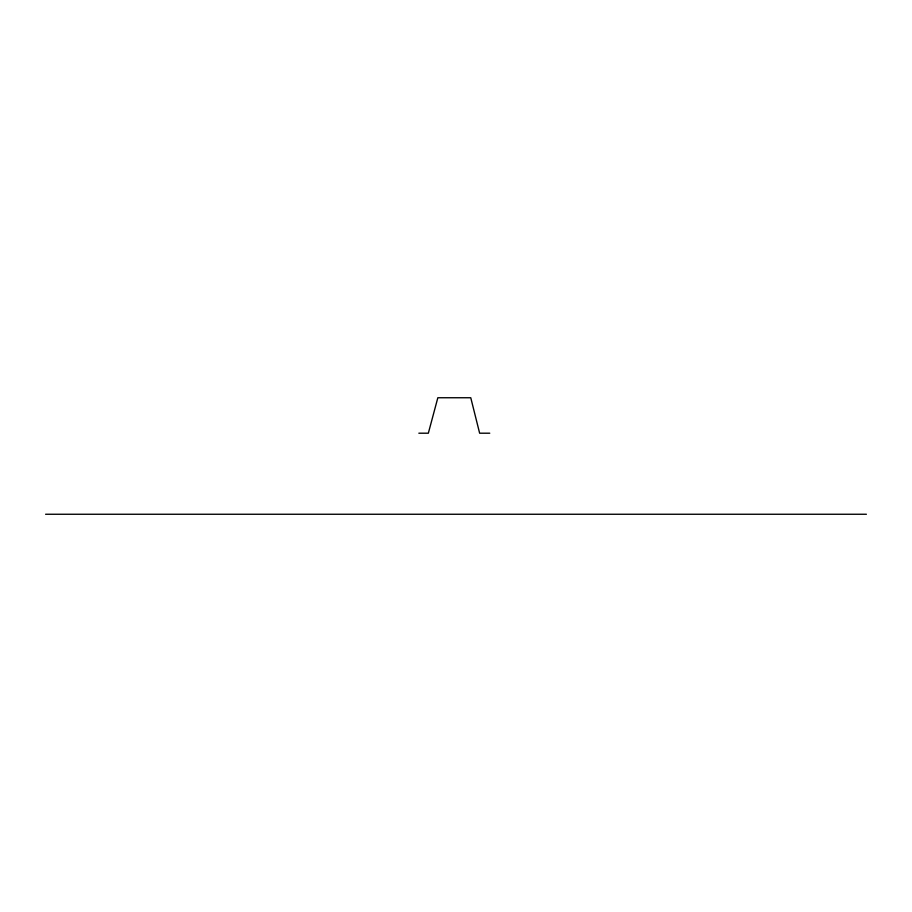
<?xml version="1.0" encoding="UTF-8"?>
<svg xmlns="http://www.w3.org/2000/svg" width="912" height="912" viewBox="0 0 912 912"><rect width="100%" height="100%" fill="white"/><g stroke="black" fill="none" stroke-linecap="round" stroke-linejoin="round"><path stroke-width="1.37" d="M418.847 433.2L428.344 433.2L437.84 397.746L470.763 397.746L479.632 433.2L489.767 433.2M45.6 514.254L866.4 514.254"/></g></svg>
